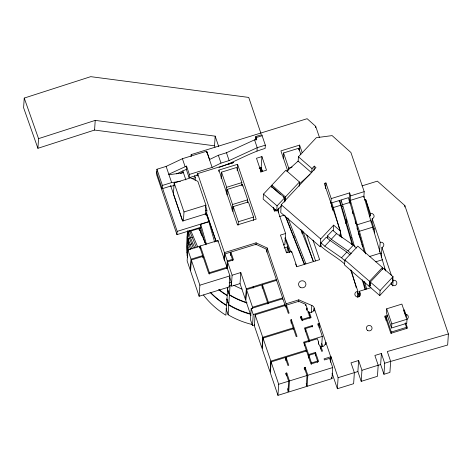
<?xml version="1.0" encoding="UTF-8"?>
<svg xmlns="http://www.w3.org/2000/svg" width="472" height="472" viewBox="0 0 472 472"><rect width="100%" height="100%" fill="white"/><g stroke="black" fill="none" stroke-linecap="round" stroke-linejoin="round"><path stroke-width="0.71" d="M260.992 133.558L248.738 97.427L90.73 76.659L24.243 98.076L23.6 107.734L37.907 148.302L94.577 130.054L214.536 145.819L215.002 147.193M37.907 148.302L38.551 138.644L24.243 98.076M94.577 130.054L95.22 120.389L215.179 136.16L218.666 146.456M198.11 174.941L189.148 177.714L189.366 174.439L212.123 167.395L206.63 151.211L182.41 158.71L166.138 166.404L156.928 169.253L156.716 172.528L162.203 188.712L169.95 186.31L174.298 185.632M156.893 171.56L156.674 174.829L176.965 234.637L200.913 227.227M162.203 188.712L162.421 185.437L156.928 169.253M205.296 214.843L205.94 205.161L197.874 181.378L190.688 177.832L174.162 182.947L173.425 194.016L182.564 220.943M176.965 234.637L177.183 231.368L162.557 188.251M189.148 177.714L186.316 169.359L186.534 166.091L168.799 174.233M183.401 220.943L183.997 211.952L174.162 182.947M191.048 156.674L191.184 154.604L307.124 118.708L315.697 126.331L319.479 137.476M187.484 230.749L187.118 236.271L187.484 243.08L188.877 242.649M188.133 233.109L188.275 230.95M187.49 243.381L186.847 253.045L186.534 246.219L187.177 236.555L187.49 243.381L188.841 242.962M187.484 243.08L187.939 231.174M189.077 244.797L187.679 245.228L187.461 248.502L188.11 250.414M189.526 238.224L188.151 238.649L187.95 242.083L190.664 249.54M193.249 247.947L188.369 235.451L188.576 232.077L189.95 231.652M187.95 242.083L188.151 238.649M187.868 249.812L187.13 260.88L190.316 270.279L191.054 259.211L187.868 249.812L199.514 246.207L202.7 255.606L202.612 256.986M189.903 231.923L189.986 230.613M195.131 180.31L195.308 177.696L194.617 175.672M191.319 259.995L190.582 271.058L199.131 296.257L229.203 286.947L229.935 275.884L227.28 268.055L208.86 273.754L202.966 256.39L191.319 259.995L199.868 285.194L199.131 296.257M231.062 163.69L233.711 162.474L197.644 173.637L197.485 176.015L197.019 174.64M198.989 229.699L199.072 228.483L205.993 244.815M199.479 230.277L199.609 228.312L201.573 235.327M214.66 242.13L208.86 221.787L200.736 224.306L200.517 227.575L204.942 242.779M199.42 247.593L199.514 246.207M200.14 248.72L200.329 245.959L217.934 240.508L227.014 267.27L226.92 268.651M206.541 152.521L206.63 151.211M206.836 152.916L206.913 151.73L209.751 160.085M202.877 257.771L202.966 256.39M206.134 215.031L206.223 213.722L182.652 221.02L170.593 185.478M205.515 206.164L206.883 210.193L206.665 213.462L205.043 213.969M214.536 145.819L215.179 136.16M209.314 274.102L209.409 272.722L200.329 245.959M218.796 171.466L218.89 170.085L237.581 164.297L256.178 219.12L237.487 224.902L218.89 170.085M221.12 178.375L221.533 172.15L236.702 167.454L241.841 182.593L241.658 185.36M217.84 241.888L217.934 240.508M226.306 192.824L226.672 187.29L221.533 172.15M227.014 194.912L227.38 189.378L242.549 184.682L247.688 199.821L247.505 202.588M223.982 259.541L224.442 252.626L197.644 173.637M224.424 260.845L224.884 253.93L230.029 252.337L232.425 259.388L232.33 260.768M226.814 267.895L227.274 260.981L224.884 253.93M227.126 267.99L227.539 261.765L233.498 259.919L230.843 252.089L255.971 244.307L266.013 248.986L276.374 279.53L276.285 280.917M232.147 210.052L232.519 204.518L227.38 189.378M227.787 287.454L227.256 295.378L223.132 292.675A85.515 82.246 3.8 0 1 218.884 289.495M232.902 211.45L233.227 206.606L248.396 201.91L253.529 217.055L253.305 220.512M230.613 255.547L230.843 252.089M229.64 278.834L229.728 277.524L231.321 282.221L231.103 285.495L228.938 286.168M237.168 170.522L237.581 164.297M252.054 324.476A83.839 80.629 3.8 0 1 229.557 315.597L228.123 314.724L228.767 305.059L226.707 299M250.65 313.904A83.762 80.559 3.8 0 1 232.389 306.735L228.755 304.652L229.392 294.994L227.274 288.746M246.897 302.652A83.786 80.576 3.8 0 1 233.044 296.782L229.427 294.711L230 286.062M232.106 275.211L231.368 286.28L240.036 283.595L240.773 272.533L232.106 275.211L227.539 261.765M238.13 225.209L238.36 221.746L233.227 206.606M242.46 186.062L242.549 184.682M255.6 139.795L255.812 136.52L261.777 134.673L265.335 145.169L265.116 148.444C249.08 153.005 234.82 162.232 219.014 167.401M255.995 140.184L256.166 137.564L262.131 135.718M240.773 272.533L246.307 288.84L245.57 299.903L240.036 283.595M267.488 303.974L267.577 302.593L261.606 284.97L246.573 289.625L245.835 300.688L250.897 315.597M256.992 150.957L257.21 147.683L254.55 139.854L256.721 139.181L255.812 136.52M284.828 306.104L284.923 304.717L282.881 298.723L251.192 308.529L250.455 319.597L252.49 325.597L254.603 324.942M255.936 244.909L256.072 242.832L224.442 252.626M253.116 288.085L253.204 286.705M260.863 172.292L261.152 167.967L259.795 168.386M262.556 171.731L261.169 167.654L261.907 156.592L256.491 158.267L261.093 171.843L266.509 170.168L261.907 156.592M252.455 308.629L252.549 307.243L246.573 289.625M252.49 325.597L253.228 314.529L251.192 308.529M255.116 314.812L254.384 325.875L262.019 348.383L262.751 337.321L255.116 314.812L285.607 305.372L288.309 313.337L289.118 313.083L286.421 305.118L298.723 301.313L305.744 304.346L306.983 307.986L306.847 310.063M284.392 202.063L284.681 197.75L271.105 185.962L263.488 194.086L263.158 199.125L276.734 210.907L281.489 205.827M262.19 288.174L262.42 284.716L276.639 280.315L282.616 297.932L282.527 299.319M266.904 252.16L267.176 248.012L256.072 242.832M271.719 187.307L271.866 185.148L285.873 170.197L299.449 181.985L299.159 186.298M263.016 338.099L262.284 349.168L270.096 372.19L270.828 361.127L263.016 338.099L293.507 328.665L296.209 336.624L297.024 336.377L291.354 319.668L290.54 319.916L293.242 327.881L293.147 329.261M268.303 303.72L268.397 302.34L262.42 284.716M276.734 210.907L277.064 205.875L284.681 197.75M278.256 212.229L278.533 208.075M283.2 158.474L283.566 152.946L298.741 148.249L300.841 154.444M311.726 172.823L312.01 168.575L314.293 166.138L315.992 167.613L281.235 204.706L280.722 212.5L320.181 246.75L321.172 245.688M308.458 357.292L308.641 354.525L315.526 352.395L318.641 361.587L310.948 363.965L306.529 350.944L286.05 357.28L288.752 365.245L287.938 365.493L285.236 357.534L271.099 361.912L270.362 372.974L277.949 395.341L287.926 392.256L288.657 381.187L285.955 373.228L286.769 372.974L289.472 380.939L288.734 392.002L306.287 386.568L307.018 375.505L304.316 367.541L305.13 367.293L307.832 375.252L307.095 386.32L331.963 378.621L332.701 367.552L329.586 358.372L324.429 359.965L324.058 358.873L331.002 356.72L338.111 377.683L337.38 388.751L353.628 383.701L354.36 372.638L350.997 362.856L358.62 360.496L361.941 370.284L361.21 381.346L377.458 376.302L378.19 365.234L374.874 355.457L381.388 353.481L384.692 363.216L383.954 374.278L389.913 372.432L390.651 361.363L387.311 351.534L448.4 333.952L404.846 205.574L377.358 181.142L362.048 185.88M285.147 201.314L285.442 196.936L299.449 181.985M288.569 170.162L288.705 168.085L283.566 152.946M286.109 217.445L304.599 264.32M273.229 207.609L274.38 211.002L277.63 209.999L285.601 233.492L284.864 244.555L283.578 244.956M286.97 252.738L287.354 246.974L284.103 247.983M277.949 395.341L278.687 384.279L271.099 361.912M285.867 307.237L286.097 303.779L267.176 248.012M286.28 307.195L286.421 305.118M291.531 252.626L291.625 251.24L286.474 252.839L280.457 235.085L285.601 233.492M298.646 149.63L298.741 148.249M298.103 161.748L298.434 156.792L316.323 137.694L332.123 135.606L350.914 152.497L364.195 191.656L363.812 197.485M299.248 150.627L299.614 145.093L280.923 150.881L287.749 170.994M285.82 360.738L286.05 357.28M285.867 374.609L285.955 373.228M286.587 375.741L286.769 372.974M291.124 323.125L291.354 319.668M301.773 232.029L301.868 230.584M302.086 233.693L302.275 230.873M298.664 301.921L298.8 299.844L311.803 305.455A3.705 3.564 3.8 0 1 314.204 308.192C314.765 310.859 311.786 313.137 309.319 312.169L311.119 317.526L301.856 320.399L300.629 316.795L301.443 316.541L302.399 319.361L302.31 320.748M300.54 318.175L300.629 316.795M301.26 319.308L301.443 316.541M315.609 127.711L315.697 126.331M314.01 170.386L314.293 166.138M305.655 305.726L305.744 304.346M305.337 331.314L305.52 328.553L312.505 326.388L312.24 325.603L304.44 328.022L308.712 340.601L308.617 341.988M306.771 309.897L306.983 307.986M304.458 345.492L304.641 342.725L317.426 338.766L318.494 341.923L318.358 343.999M304.228 368.927L304.316 367.541M308.08 312.883L308.175 311.496L307.213 310.334L306.865 308.517M304.947 370.06L305.13 367.293M306.163 351.546L306.251 350.159L303.561 342.194L308.712 340.601M309.089 315.626L309.296 312.163M309.945 318.376L310.039 316.989L308.175 311.496M309.431 341.734L309.52 340.353L305.52 328.553M311.337 312.381L311.803 305.455M308.723 358.077L308.906 355.31L314.977 353.434L317.562 361.056L317.473 362.437M312.151 326.99L312.24 325.603M314.234 308.181L314.051 310.948L314.234 308.181L330.73 356.803L330.406 361.646M311.402 364.313L311.496 362.933L308.906 355.31M320.181 246.75L320.694 238.956L333.639 225.144L340.448 231.05L340.07 236.72M350.118 254.939L346.843 252.101L330.117 240.496L326.299 237.18L320.966 242.868L320.753 246.142C329.291 253.505 336.034 256.55 344.572 263.901M325.538 188.588L325.91 182.924L324.288 183.425L340.448 231.05M315.343 355.162L315.526 352.395M317.945 325.19L318.039 323.81L319.391 323.391L319.119 327.538M327.308 237.923L327.438 235.959L332.766 230.271L336.589 233.587L353.316 245.192L356.59 248.036M320.647 348.873L320.812 346.1C324.99 349.256 326.772 338.052 325.58 344.206M330.896 203.544L331.226 198.582L325.91 182.924M321.621 346.767L322.305 336.394L318.039 323.81M331.568 205.473L331.739 202.854L339.327 200.506L352.189 244.614M325.674 344.442L325.763 343.055M333.262 230.808L333.639 225.144M339.238 201.815L339.327 200.506M364.413 252.319L348.537 197.656L340.949 200.004L340.731 203.273L352.985 245.174M330.63 362.254L331.002 356.72M382.291 269.654L382.432 267.5L357.823 246.136L344.884 259.948L344.548 264.987L369.157 286.345L370.154 285.283M349.132 200.677L349.646 192.883L331.226 198.582M349.646 192.883L350.655 195.85L350.136 203.638L349.534 201.863M359.145 235.404L358.885 233.994M360.472 239.345L358.095 231.292M360.915 240.649L361.328 242.39M357.599 297.035L357.965 291.501L350.661 269.972M370.98 287.678L359.387 291.271L359.015 296.799L357.481 292.003M359.481 296.516L359.758 292.363L359.387 291.271M363.481 281.695L365.629 289.413M361.21 381.346L357.888 371.558L358.62 360.496M369.316 216.436L370.284 215.916L370.443 213.574L365.682 199.544L364.278 199.98M374.438 232.926C375.529 227.964 370.856 223.746 372.196 218.748L372.544 218.642A2.85 2.744 3.8 0 0 370.803 213.462L370.443 213.574M369.157 286.345L369.493 281.312L382.432 267.5M369.918 285.53L370.137 282.262L383.282 268.232L393.04 276.704L392.704 281.737L379.765 295.555L370.007 287.082L370.337 282.049L380.096 290.522L379.765 295.555M379.541 251.971L380.184 242.289L372.196 218.748M381.299 257.146L381.942 247.464L382.285 247.357A2.85 2.744 3.8 0 0 380.544 242.177L380.184 242.289M383.954 374.278L380.65 364.543L381.388 353.481M384.904 317.491L384.999 316.104L387.777 315.243M385.937 320.358L386.167 316.901L387.541 316.47M386.704 308.794L386.432 312.847L391.571 327.987L406.74 323.291L407.012 319.237L401.873 304.098L386.704 308.794L391.837 323.934L391.571 327.987M391.294 284.51L391.382 283.123M392.745 285.932L393.117 280.403L392.415 278.344M391.211 333.421L391.3 332.04L386.167 316.901M404.758 206.96L404.846 205.574M404.25 311.325L404.339 310.016L403.637 310.234M405.979 317.202L406.109 315.237L404.339 310.016M406.38 328.724L406.469 327.344L405.07 323.214M448.4 333.952L447.662 345.014L390.792 361.387M318.494 341.923L318.724 344.271L319.686 345.433L321.697 351.351L322.506 351.103L320.83 346.106M345.628 221.899L346.177 219.769M345.669 222.005L346.218 219.887M345.752 223.657L346.554 220.867M284.563 199.508L285.324 198.694L283.2 196.853M320.966 242.868L324.789 246.183L330.117 240.496M327.438 235.959L331.255 239.274L336.589 233.587M324.789 246.183L341.516 257.789L346.843 252.101M331.255 239.274L347.988 250.88L353.316 245.192M380.096 290.522L393.04 276.704M286.823 171.183L298.145 161.076L311.726 172.858M299.319 183.932L310.104 174.304M209.462 159.565L218.347 155.264L226.471 152.751L254.55 139.854M212.123 167.395L221.002 163.1L229.126 160.58L257.21 147.683L265.335 145.169M180.688 173.413L183.26 172.191M176.463 173.885L186.316 169.359M38.551 138.644L95.22 120.389M338.111 377.683L354.36 372.638M361.941 370.284L378.19 365.234M384.692 363.216L390.651 361.363M162.421 185.437L171.631 182.587L180.31 181.36M192.015 178.711L195.308 177.696M259.14 168.286L261.169 167.654M226.672 187.29L241.841 182.593M288.705 168.085L292.15 167.017M183.997 211.952L205.94 205.161M205.798 210.53L206.883 210.193M232.519 204.518L247.688 199.821M177.183 231.368L208.878 221.557L206.223 213.722M200.966 227.893L190.942 230.997L197.862 247.328M238.36 221.746L253.529 217.055M188.576 232.077L190.493 237.799L192.523 237.174M279.341 216.63L284.256 215.108M188.163 238.808L190.057 244.378L192.086 243.747M350.655 195.85L364.195 191.656M199.219 246.909L200.576 246.49M331.739 202.854L333.332 207.55L340.92 205.202M340.949 200.004L342.542 204.7L350.13 202.352M341.303 206.866L342.666 206.441M191.054 259.211L202.7 255.606M293.171 237.145L294.534 236.72M227.274 260.981L232.425 259.388M370.75 220.566L363.9 196.175L350.354 200.37L357.204 224.76L370.75 220.566L385.594 270.934M209.409 272.722L227.014 267.27M365.706 253.871L359.422 231.286L372.963 227.091M372.78 229.138L374.184 228.708M350.277 238.148L351.64 237.723M199.868 285.194L229.935 275.884M351.581 244.626L352.991 244.189M229.156 282.893L231.321 282.221M246.307 288.84L276.374 279.53M369.393 256.562L380.231 253.21M375.671 261.83L382.444 259.736M252.549 307.243L267.577 302.593M268.397 302.34L282.616 297.932M286.097 303.779L298.8 299.844M253.228 314.529L284.923 304.717M358.083 294.109L359.463 293.684M302.399 319.361L310.039 316.989M262.751 337.321L293.242 327.881M309.52 340.353L322.305 336.394M406.109 315.237L405.407 315.449L403.861 310.883M270.828 361.127L306.251 350.159M391.837 323.934L407.012 319.237M391.3 332.04L406.469 327.344M311.496 362.933L317.562 361.056M278.687 384.279L288.657 381.187M289.472 380.939L307.018 375.505M307.832 375.252L332.701 367.552M354.419 372.632L357.888 371.558M371.983 221.958L370.88 222.07M393.117 280.403L393.477 280.291A2.85 2.744 3.8 0 1 396.828 282.746A2.85 2.744 3.8 0 1 394.014 285.731A2.85 2.744 3.8 0 1 391.152 282.757M378.048 365.34L380.65 364.543M168.976 174.758L183.437 172.711M357.965 291.501L357.918 291.495A2.85 2.744 3.8 0 0 354.891 294.711A2.85 2.744 3.8 0 0 358.915 296.705A2.85 2.744 3.8 0 0 359.865 292.457L359.758 292.363M229.392 294.994L233.032 297.071A83.762 80.559 3.8 0 0 246.885 302.941M228.767 305.059L230.2 305.939A83.839 80.629 3.8 0 0 250.785 314.334M298.434 156.792L312.01 168.575M347.988 250.88L351.262 253.724M271.866 185.148L285.442 196.936M271.748 186.912L280.232 194.275M281.235 204.706L320.694 238.956M344.884 259.948L369.493 281.312M341.516 257.789L345.339 261.104M263.488 194.086L277.064 205.875M203.485 295.029L204.63 296.54A85.461 82.193 3.8 0 0 224.194 314.169L225.893 315.207L226.53 305.543L224.831 304.505A85.461 82.193 3.8 0 1 210.064 292.298M190.493 237.799L194.918 248.254M190.057 244.378L191.992 248.95M300.829 229.321L313.502 261.529M287.849 217.964L305.921 263.877M285.141 215.722L304.292 264.379M273.512 207.792L274.863 211.22M285.383 237.947L290.776 251.653M295.631 263.984L296.711 266.727M381.942 247.464L391.483 275.601M405.719 322.842L407.525 328.17L390.846 333.332L384.999 316.104M384.468 268.137L385.164 270.196M357.204 224.76L359.422 231.286M356.985 228.029L357.652 229.988M361.758 243.918L362.201 245.222M362.189 245.44L362.632 246.744M331.521 206.122L333.114 210.825M340.07 234.342L340.766 236.383M339.987 234.903L340.341 235.947M357.463 295.92L357.882 297.148M299.614 145.093L302.204 152.727M312.995 240.118L319.627 259.671L296.87 266.715L291.625 251.24M306.806 235.121L315.573 260.957M303.077 231.545L312.989 260.774M332.099 373.199L337.38 388.751M321.745 343.557L322.689 346.336M275.382 209.55L275.849 210.913M261.152 167.967L262.214 171.1M284.893 237.947L289.849 252.561M287.354 246.974L289.248 252.544M331.521 377.305L331.963 378.621M304.641 342.725L308.641 354.525M306.198 383.665L307.095 386.32M226.471 152.751L229.126 160.58M228.613 163.235L229.073 164.604M218.347 155.264L221.002 163.1M287.613 388.686L288.734 392.002M191.184 154.604L191.591 155.807M206.488 212.943L216.158 241.446M206.459 213.22L215.928 241.145M186.534 166.091L189.366 174.439M227.292 288.427L229.427 294.711M182.41 158.71L185.071 166.539M226.867 299.106L228.755 304.652M182.817 170.888L185.874 179.891M226.064 308.658L228.123 314.724M196.216 247.204L189.455 230.525M166.138 166.404L171.631 182.587M187.679 245.228L189.195 249.694M187.874 253.942L187.225 252.03L187.006 255.305L187.661 257.216M352.377 211.804L352.979 213.899M355.186 221.586L355.788 223.687M342.542 204.7L354.619 246.927M364.478 281.406L366.691 289.147M362.248 279.802L365.068 289.655M333.332 207.55L339.775 230.07M340.176 231.481L341.988 237.811M351.245 270.185L356.272 287.778M200.736 224.306L206.335 243.941M365.682 199.544L370.284 215.916M242.112 289.106A83.786 80.576 3.8 0 1 233.805 285.247M380.556 253.21A2.85 2.744 3.8 0 1 381.282 253.364M405.731 314.193A2.85 2.744 3.8 0 1 406.728 319.408M210.388 292.363A85.503 82.234 3.8 0 0 222.477 302.635L226.589 305.337L227.233 295.673L223.12 292.976A85.503 82.234 3.8 0 1 218.872 289.796M300.139 287.23A3.705 3.564 3.8 0 0 305.933 284.604A3.705 3.564 3.8 0 0 300.652 281.076A3.705 3.564 3.8 0 0 300.139 287.23M367.588 330.412A2.85 2.744 3.8 0 0 372.048 328.394A2.85 2.744 3.8 0 0 367.983 325.68A2.85 2.744 3.8 0 0 367.588 330.412"/></g></svg>
